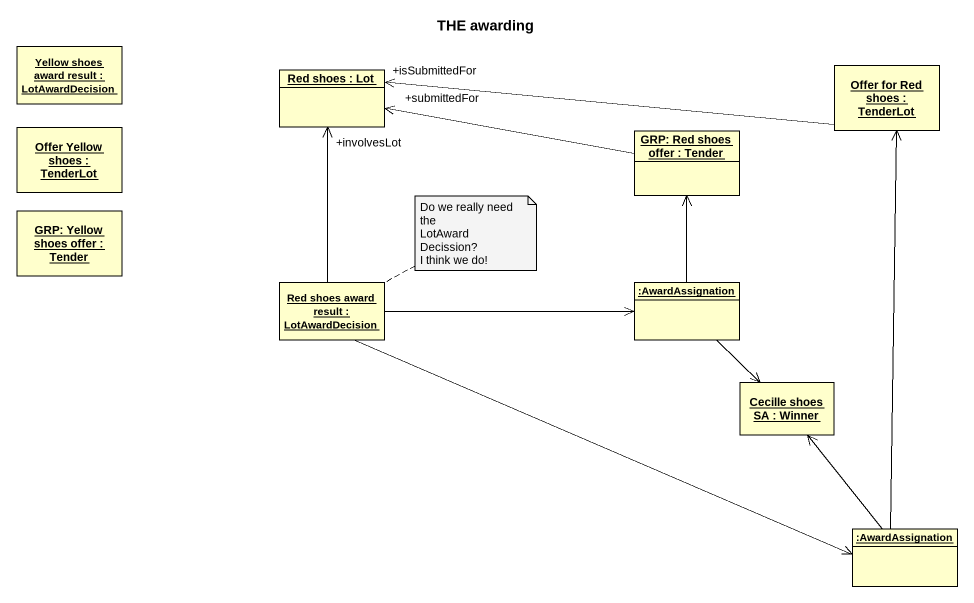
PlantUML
@startuml
title THE awarding
hide circle
hide empty members
object "Yellow shoes award result : LotAwardDecision" as Yellow_shoes_award_result
object "Red shoes : Lot" as Red_shoes
object "Offer for Red shoes : TenderLot" as Offer_for_Red_shoes
object "Offer Yellow shoes : TenderLot" as Offer_Yellow_shoes
object "GRP: Red shoes offer : Tender" as GRP_Red_shoes_offer
object "GRP: Yellow shoes offer : Tender" as GRP_Yellow_shoes_offer
object "Red shoes award result : LotAwardDecision" as Red_shoes_award_result
object ":AwardAssignation" as AwardAssignation
object "Cecille shoes SA : Winner" as Cecille_shoes_SA
object ":AwardAssignation" as AwardAssignation_2
Offer_for_Red_shoes -left-> "+isSubmittedFor" Red_shoes
GRP_Red_shoes_offer -left-> "+submittedFor" Red_shoes
Red_shoes_award_result -up-> "+involvesLot" Red_shoes
Red_shoes_award_result -right-> AwardAssignation
Red_shoes_award_result -right-> AwardAssignation_2
AwardAssignation -up-> GRP_Red_shoes_offer
AwardAssignation --> Cecille_shoes_SA
AwardAssignation_2 -up-> Offer_for_Red_shoes
AwardAssignation_2 -up-> Cecille_shoes_SA
note right of Red_shoes_award_result
  Do we really need the LotAwardDecission?
  I think we do!
end note
@enduml
